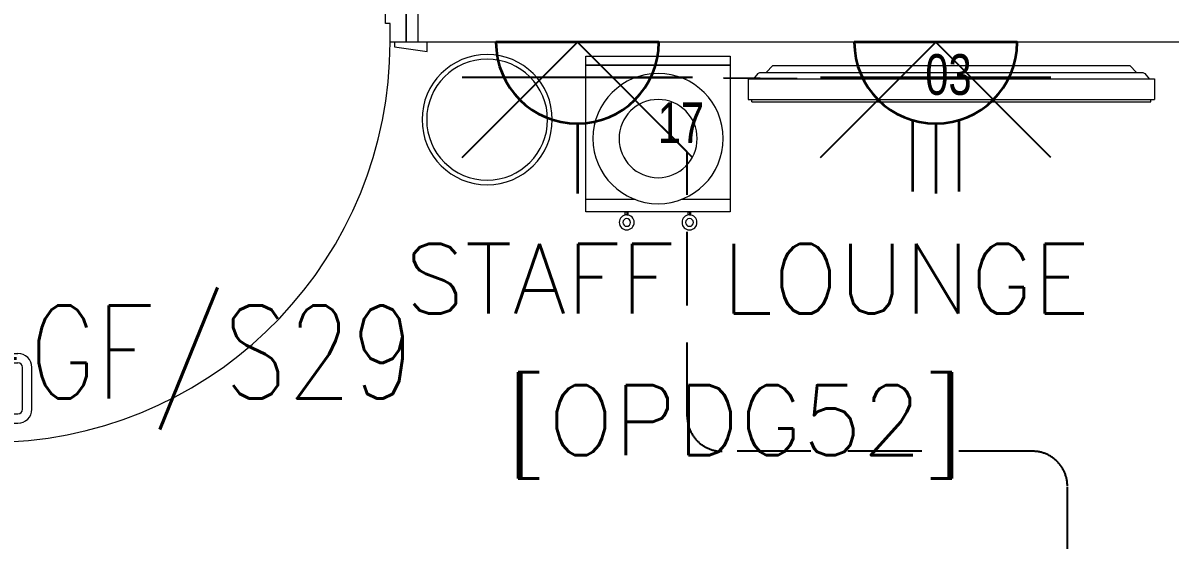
# Model space of a CAD drawing. Header units: inches. Extents: x -12418 to 57169, y -29325 to 19878.
# Drawn here: x 21729 to 24195, y 36 to 1147 of the extents above; entities that cross this region are included whole.
import ezdxf
from ezdxf import colors
from ezdxf.entities.mleader import LeaderData, LeaderLine
from ezdxf.enums import TextEntityAlignment as Align
from ezdxf.math import Vec2, Vec3

# ---------------------------------------------------------------- set-up
doc = ezdxf.new("R2010")
doc.units = ezdxf.units.IN
doc.header["$LTSCALE"] = 25
doc.header["$MEASUREMENT"] = 0
doc.linetypes.add('DASHDOT', pattern=[25.4, 12.7, -6.35, 0, -6.35])
doc.linetypes.add('HIDDEN', pattern=[9.525, 6.35, -3.175])
doc.layers.get('0').update_dxf_attribs({"color": 8})
doc.layers.get('Defpoints').update_dxf_attribs({"color": 8})
for name, color, linetype, lineweight in [('00-Ground Floor$0$72_EGR_BASE_TEXT', 252, 'Continuous', 5), ('00-Ground Floor$0$72_EGR_EQP_TAG', 142, 'Continuous', 5), ('00-Ground Floor$0$LOADING', 253, 'Continuous', 5), ('00-Ground Floor$0$Walls', 251, 'Continuous', 5), ('00-Ground Floor$0$Wooden Joinery', 251, 'Continuous', 5), ('E-LITE-CIRC @ 100', 6, 'Continuous', 25), ('E-LITE-CLNG-CNDT', 6, 'DASHDOT', 35), ('E-LITE-EXIT-NUMB', 6, 'Continuous', 25), ('E-POWR-FLOR-CNDT', 6, 'HIDDEN', 25), ('E-POWR-WALL @ 100', 4, 'Continuous', 35)]:
    doc.layers.add(name, color=color, linetype=linetype, lineweight=lineweight)
doc.styles.add('00-Ground Floor$0$SIMPLEX', font='SIMPLEX.shx', dxfattribs={"height": 150})
doc.styles.add('00-Ground Floor$0$X3G_ENTITY_257CFD', font='swisscl.ttf', dxfattribs={"height": 200})
doc.styles.add('DC_Simplex', font='SIMPLEX.shx', dxfattribs={"width": 0.7})

# ---------------------------------------------------------------- blocks, each defined once
blk = doc.blocks.new('00-Ground Floor$0$A$C72370EFE')
at = {"layer": '00-Ground Floor$0$Wooden Joinery'}
for p, q in [((-0.01, -0.04), (-0.02, -0.04)), ((-0.01, -0.03), (-0.01, -0.07)), ((0, -0.03), (-0.01, -0.03)), ((0.04, -0.03), (0.05, -0.03)), ((0.05, -0.03), (0.05, -0.07)), ((0.05, -0.04), (0.06, -0.04)), ((-0.05, -0.07), (-0.05, -0.16)), ((-0.03, -0.07), (-0.03, -0.16)), ((-0.01, -0.06), (-0.02, -0.06)), ((0, -0.07), (-0.01, -0.07)), ((0.04, -0.07), (0.05, -0.07)), ((0.05, -0.06), (0.06, -0.06)), ((0.07, -0.07), (0.07, -0.16)), ((0.09, -0.07), (0.09, -0.16)), ((-0.01, -0.17), (-0.02, -0.17)), ((-0.01, -0.17), (-0.01, -0.19)), ((0.05, -0.17), (0.06, -0.17)), ((0.05, -0.17), (0.05, -0.19)), ((-0.01, -0.19), (-0.02, -0.19)), ((0.05, -0.19), (0.06, -0.19))]:
    blk.add_line(p, q, dxfattribs=at)
for centre, radius, start, end in [((-0.02, -0.07), 0.03, 90, 180), ((0.06, -0.07), 0.03, 0, 90), ((-0.02, -0.07), 0.01, 90, 180), ((0.06, -0.07), 0.01, 0, 90), ((-0.02, -0.16), 0.03, 180, 270), ((-0.02, -0.16), 0.01, 180, 270), ((0.06, -0.16), 0.01, 270, 0), ((0.06, -0.16), 0.03, 270, 0)]:
    blk.add_arc(centre, radius, start, end, dxfattribs=at)
blk = doc.blocks.new('00-Ground Floor$0$A$C5DAD61B4')
at = {"layer": '00-Ground Floor$0$Wooden Joinery'}
for points in [[(80, 959.1), (80, 969.1), (10, 979.1), (10, 959.1)], [(940, 959.1), (940, 969.1), (1010, 979.1), (1010, 959.1)], [(70, 859.1), (70, 849.1), (0, 839.1), (0, 859.1)], [(120, 859.1), (120, 0), (80, 0), (80, 859.1)], [(950, 859.1), (950, 849.1), (1020, 839.1), (1020, 859.1)]]:
    blk.add_lwpolyline(points, close=True, dxfattribs=at)
for points in [[(45, 859.1), (45, 959.1), (20, 959.1), (20, 859.1), (45, 859.1)], [(45, 859.1), (80, 859.1), (80, 899.1), (90, 899.1), (90, 959.1), (45, 959.1), (45, 859.1)], [(975, 859.1), (940, 859.1), (940, 899.1), (930, 899.1), (930, 959.1), (975, 959.1), (975, 859.1)], [(975, 859.1), (975, 959.1), (1000, 959.1), (1000, 859.1), (975, 859.1)]]:
    blk.add_lwpolyline(points, dxfattribs=at)
blk.add_arc((80, 859.1), 860, 272.666, 0, dxfattribs=at)
at = {"layer": '00-Ground Floor$0$Wooden Joinery', "xscale": 999.9999999998854, "yscale": 999.9999999998854, "zscale": 999.9999999998854, "rotation": 180}
blk.add_blockref('00-Ground Floor$0$A$C72370EFE', (120, 0), dxfattribs=at)
blk = doc.blocks.new('00-Ground Floor$0$DM15862C-P')
at = {"lineweight": 0}
for p, q in [((-0.3835, 0), (-0.3983, -0.0149)), ((0.3835, 0), (-0.3835, 0)), ((0.3835, 0), (0.3983, -0.0149)), ((-0.4157, -0.0175), (-0.4256, -0.0287)), ((0.41, -0.0149), (-0.4099, -0.0149)), ((0.4157, -0.0175), (0.4254, -0.0287)), ((-0.4367, -0.0287), (-0.4367, -0.0734)), ((0.4365, -0.0287), (-0.4367, -0.0287)), ((0.4365, -0.0287), (0.4365, -0.0734)), ((0.4365, -0.0734), (-0.4367, -0.0734)), ((-0.4291, -0.078), (-0.4291, -0.0734)), ((0.429, -0.078), (0.429, -0.0734)), ((0.429, -0.078), (-0.4291, -0.078))]:
    blk.add_line(p, q, dxfattribs=at)
for points in [[(-0.4099, -0.0149), (-0.4121, -0.0149), (-0.4141, -0.0158), (-0.4157, -0.0175)], [(0.4157, -0.0175), (0.4141, -0.0158), (0.4121, -0.0149), (0.41, -0.0149)]]:
    blk.add_open_spline(points, degree=3, dxfattribs=at)
blk = doc.blocks.new('00-Ground Floor$0$WATER DISPENSER1')
at = {"layer": '00-Ground Floor$0$LOADING'}
for p, q in [((39.296, -0.3448), (39.1904, -0.3448)), ((39.5004, -0.3448), (39.3949, -0.3448))]:
    blk.add_line(p, q, dxfattribs=at)
blk.add_lwpolyline([(39.5004, -0.6333), (39.5004, -0.3183), (39.1904, -0.3183), (39.1904, -0.6333), (39.5004, -0.6333)], dxfattribs=at)
for points in [[(39.2749, -0.3183), (39.278, -0.3183), (39.278, -0.3118), (39.2749, -0.3118)], [(39.281, -0.3183), (39.278, -0.3183), (39.278, -0.3118), (39.281, -0.3118)], [(39.4098, -0.3183), (39.4129, -0.3183), (39.4129, -0.3118), (39.4098, -0.3118)], [(39.416, -0.3183), (39.4129, -0.3183), (39.4129, -0.3118), (39.416, -0.3118)], [(39.5004, -0.6333), (39.1904, -0.6333), (39.1904, -0.6529), (39.5004, -0.6529)]]:
    blk.add_lwpolyline(points, close=True, dxfattribs=at)
for centre, radius in [((39.278, -0.2956), 0.0161), ((39.278, -0.2956), 0.00834), ((39.4129, -0.2956), 0.0161), ((39.4129, -0.2956), 0.00834), ((39.3454, -0.4758), 0.14), ((39.3454, -0.4758), 0.084)]:
    blk.add_circle(centre, radius, dxfattribs=at)
blk = doc.blocks.new('00-Ground Floor$0$WM00001-P')
at = {"layer": '00-Ground Floor$0$LOADING'}
for radius in [0.14, 0.13]:
    blk.add_circle((0, 0), radius, dxfattribs=at)
blk = doc.blocks.new('00-Ground Floor')
at = {"layer": '00-Ground Floor$0$Walls'}
for p in [(22577.9, 1205.7, 0), (25427.9, 1105.7, 0)]:
    blk.add_line(p, (22577.9, 1105.7, 0), dxfattribs=at)
at = {"layer": '00-Ground Floor$0$LOADING', "extrusion": (-2.24546e-18, -2.24019e-05, -1), "xscale": 1000, "yscale": 1000, "zscale": 1000, "rotation": 270}
blk.add_blockref('00-Ground Floor$0$WM00001-P', (-22726.7, 939.2, 0), dxfattribs=at)
at = {"layer": '00-Ground Floor$0$LOADING', "xscale": -1000, "yscale": 1000, "zscale": 1000, "rotation": 180}
blk.add_blockref('00-Ground Floor$0$WATER DISPENSER1', (-16251.2, 422.7), dxfattribs=at)
at = {"layer": '00-Ground Floor$0$LOADING', "xscale": -1000, "yscale": 1000, "zscale": 1000}
blk.add_blockref('00-Ground Floor$0$DM15862C-P', (23724.5, 1055.7, 0), dxfattribs=at)
at = {"layer": '00-Ground Floor$0$Wooden Joinery'}
blk.add_blockref('00-Ground Floor$0$A$C5DAD61B4', (21577.9, 246.6, 0), dxfattribs=at)
at = {"layer": '00-Ground Floor$0$72_EGR_BASE_TEXT', "char_height": 150, "attachment_point": 2, "style": '00-Ground Floor$0$SIMPLEX'}
for s, insert in [('STAFF LOUNGE', (23285.9, 672.2)), ('[OPDG52]', (23259.3, 368.2, 0))]:
    blk.add_mtext(s, dxfattribs=dict(at, insert=insert))
at = {"layer": '00-Ground Floor$0$72_EGR_EQP_TAG', "char_height": 87.47, "attachment_point": 2, "style": '00-Ground Floor$0$X3G_ENTITY_257CFD'}
for s, insert in [('03', (23718.4, 1080, 0)), ('17', (23143.2, 976.2, 0))]:
    blk.add_mtext(s, dxfattribs=dict(at, insert=insert))
blk = doc.blocks.new('*U54')
blk.add_line((-1.75, 0), (-3.25, 0))
blk.add_lwpolyline([(0, 1.75, 1), (0, -1.75)], format="xyb", close=True)
at = {"layer": 'Defpoints'}
for p, q in [((-2.475, 2.475), (0, 0)), ((-0.758, -2.475), (-0.758, 2.475)), ((-2.475, -2.475), (0, 0))]:
    blk.add_line(p, q, dxfattribs=at)
at = {"layer": 'E-LITE-EXIT-NUMB', "style": 'DC_Simplex', "width": 0.7, "flags": 8}
blk.add_attdef('TYPE', text='', height=2, rotation=360, dxfattribs=at).set_placement((-2.682, 5.238), align=Align.RIGHT)
blk.add_attdef('CIRCUIT', (2.682, 5.238), '', height=2, rotation=360, dxfattribs=at)
blk = doc.blocks.new('*U57')
for p, q in [((-1.677, 0.5), (-3.211, 0.5)), ((-1.677, -0.5), (-3.211, -0.5))]:
    blk.add_line(p, q)
blk.add_lwpolyline([(0, 1.75, 1), (0, -1.75)], format="xyb", close=True)
at = {"layer": 'Defpoints'}
for p, q in [((-2.475, 2.475), (0, 0)), ((-0.758, -2.475), (-0.758, 2.475)), ((-2.475, -2.475), (0, 0))]:
    blk.add_line(p, q, dxfattribs=at)
at = {"layer": 'E-LITE-EXIT-NUMB', "style": 'DC_Simplex', "width": 0.7, "flags": 8}
blk.add_attdef('TYPE', text='', height=2, rotation=360, dxfattribs=at).set_placement((-2.682, 5.238), align=Align.RIGHT)
blk.add_attdef('CIRCUIT', (2.682, 5.238), '', height=2, rotation=360, dxfattribs=at)
blk = doc.blocks.new('ARR0W')
at = {"color": 45}
blk.add_ellipse((0, 0), major_axis=(0.4, 0), ratio=0.4, dxfattribs=at)
at = {"color": 45, "ltscale": 0.5}
blk.add_solid([(-1.4, 0.167), (-0.4, 0), (-1.4, -0.167)], dxfattribs=at)

msp = doc.modelspace()

# ---------------------------------------------------------------- linework, layer by layer
at = {"layer": 'E-POWR-FLOR-CNDT', "elevation": 0}
msp.add_lwpolyline([(22996.5, 1029.9), (23612.3, 1027)], dxfattribs=at)
msp.add_lwpolyline([(23974.1, -723.7), (23974.1, 151.4, 0.414214), (23899.1, 226.4), (23231.7, 226.4, -0.414214), (23156.7, 301.4), (23156.7, 869.7), (23044.5, 981.9)], format="xyb", dxfattribs=at)

# ---------------------------------------------------------------- block references
at = {"layer": 'E-LITE-CLNG-CNDT'}
msp.add_blockref('00-Ground Floor', (0, 0), dxfattribs=at)
at = {"layer": 'E-POWR-WALL @ 100', "xscale": 100, "yscale": 100, "zscale": 100, "rotation": 90.00000000000001}
for name, p in [('*U54', (22920.7, 1105.7, 0)), ('*U54', (23691, 1105.7, 0)), ('*U57', (23691, 1105.7, 0))]:
    msp.add_blockref(name, p, dxfattribs=at)

# ---------------------------------------------------------------- leaders
at = {"layer": 'E-LITE-CIRC @ 100'}
ml = msp.add_multileader_mtext('Standard', dxfattribs=at)
ml.set_content('{\\Fdc_el_romans|c0;\\W0.8;TO\\Fromans|c0; \\Fsimplex|c0;LP-GF/S29}', color=256, style='DC_Simplex')
ml.set_leader_properties()
ml.set_arrow_properties(name='ARR0W')
ml.build(insert=Vec2(0, 0))
ml.multileader.update_dxf_attribs({"dogleg_length": 200, "arrow_head_size": 140, "scale": 100})
ctx = ml.context
ctx.base_point, ctx.scale, ctx.char_height, ctx.arrow_head_size, ctx.landing_gap_size, ctx.plane_origin, ctx.plane_x_axis, ctx.plane_y_axis = Vec3(20756.5, 406.6), 100, 200, 140, 140, Vec3(44139.3, -3813.8), Vec3(1, 0.000001, 0), Vec3(-0.000001, 1, 0)
notes = []
notes.append((ctx, [(0, (1, 1, 0), (20736.5, 406.6), (1, 0.000001, 0), 20, [(0, [(20323.7, 1271.4)], 0, [])])]))
ctx.mtext.insert, ctx.mtext.text_direction, ctx.mtext.rotation, ctx.mtext.flow_direction = Vec3(20896.5, 540), Vec3(1, 0.000001, 0), 0.000001, 5
for ctx, leaders in notes:
    for number, flags, end, landing, length, lines in leaders:
        leader = LeaderData()
        leader.index, (leader.has_last_leader_line, leader.has_dogleg_vector, leader.attachment_direction) = number, flags
        leader.last_leader_point, leader.dogleg_vector, leader.dogleg_length = Vec3(end), Vec3(landing), length
        for number, points, colour, breaks in lines:
            line = LeaderLine()
            line.index, line.vertices, line.color, line.breaks = number, Vec3.list(points), colors.encode_raw_color(colour), breaks
            leader.lines.append(line)
        ctx.leaders.append(leader)

doc.saveas('drawing.dxf')
